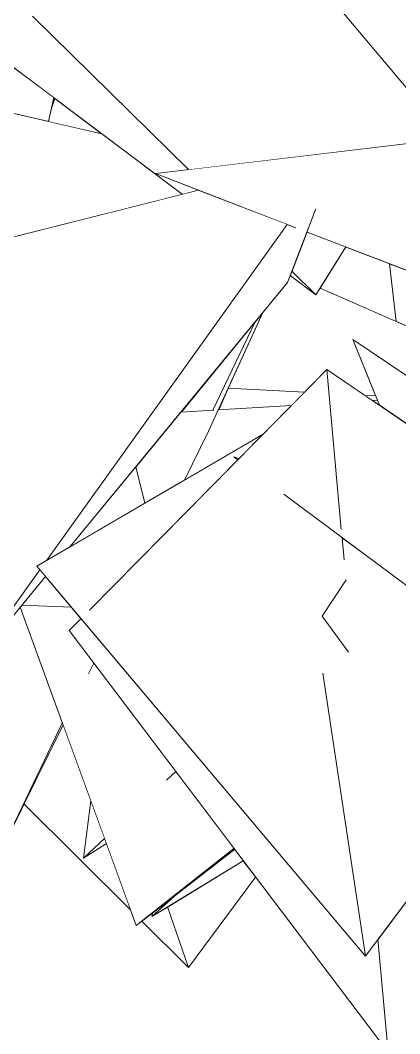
# Model space of a CAD drawing. Header units: millimetres. Extents: x -9413 to 8527, y -300 to 11224.
# Drawn here: x -5577 to -5366, y 4962 to 5527 of the extents above; entities that cross this region are included whole.
import ezdxf

# ---------------------------------------------------------------- set-up
doc = ezdxf.new("R2010")
doc.units = ezdxf.units.MM
doc.header["$MEASUREMENT"] = 0
doc.linetypes.add('Wipeout_Contour', pattern=[1000, 0, -1000])
doc.layers.add('Interior - Furniture', color=7, linetype='Continuous')
doc.layers.add('Interior - Furniture _Pen_No__4', color=7, linetype='Continuous', lineweight=20, true_color=0x029e21)

# ---------------------------------------------------------------- blocks, each defined once
blk = doc.blocks.new('Section Elem_40_6')
at = {"color": 254, "linetype": 'Wipeout_Contour', "lineweight": 0, "ltscale": 68981.614428}
blk.add_wipeout([(-5178.39, 5638.13), (-5452.66, 5720.35), (-5338.55, 5494.6), (-5337.96, 5494.98), (-5338.39, 5494.28), (-5322.71, 5463.26), (-5304.58, 5465.43), (-5298.88, 5460.2), (-5269.49, 5462.87)], dxfattribs=at).dxf.layer = 'Interior - Furniture'
at = {"color": 254, "linetype": 'Wipeout_Contour', "lineweight": 0, "ltscale": 31273.777636}
blk.add_wipeout([(-5581.06, 5500.95), (-5591.3, 5477.64), (-5561.74, 5470.84), (-5558.73, 5484.14)], dxfattribs=at).dxf.layer = 'Interior - Furniture'
at = {"color": 254, "linetype": 'Wipeout_Contour', "lineweight": 0, "ltscale": 30564.057781}
blk.add_wipeout([(-5426.06, 5387.35), (-5412.65, 5374.16), (-5396.09, 5400.94), (-5417.62, 5409.23)], dxfattribs=at).dxf.layer = 'Interior - Furniture'
at = {"color": 254, "linetype": 'Wipeout_Contour', "lineweight": 0, "ltscale": 38042.502821}
blk.add_wipeout([(-5461.53, 5322.22), (-5467.08, 5310.04), (-5446.9, 5311.26), (-5426.3, 5312.52), (-5418.97, 5319.95)], dxfattribs=at).dxf.layer = 'Interior - Furniture'
at = {"color": 254, "linetype": 'Wipeout_Contour', "lineweight": 0, "ltscale": 30258.549105}
blk.add_wipeout([(-5385.36, 5318.15), (-5381.1, 5315.26), (-5378.37, 5315.43), (-5379.35, 5317.83)], dxfattribs=at).dxf.layer = 'Interior - Furniture'
at = {"color": 254, "linetype": 'Wipeout_Contour', "lineweight": 0, "ltscale": 22881.959707}
blk.add_wipeout([(-5566.47, 5220.9), (-5607.72, 5163.25), (-5563.34, 5217.18)], dxfattribs=at).dxf.layer = 'Interior - Furniture'
at = {"color": 254, "linetype": 'Wipeout_Contour', "lineweight": 0, "ltscale": 51434.791678}
blk.add_wipeout([(-5330.34, 5078.73), (-5378.13, 5014.85), (-5372.5, 4951.9), (-5192.62, 5186.95), (-5230.23, 5212.55), (-5314.64, 5099.72), (-5308.49, 5045.25)], dxfattribs=at).dxf.layer = 'Interior - Furniture'
at = {"color": 254, "linetype": 'Wipeout_Contour', "lineweight": 0, "ltscale": 45107.759624}
blk.add_wipeout([(-5553.52, 5134.45), (-5575.36, 5090.33), (-5516, 5031.32), (-5529.43, 5068.25), (-5542.15, 5060.12), (-5538.11, 5092.1)], dxfattribs=at).dxf.layer = 'Interior - Furniture'
at = {"color": 254, "linetype": 'Wipeout_Contour', "lineweight": 0, "ltscale": 29737.684296}
blk.add_wipeout([(-5453.23, 5058.67), (-5495.34, 5032.85), (-5483.63, 4999.14), (-5446.31, 5049.52)], dxfattribs=at).dxf.layer = 'Interior - Furniture'
at = {"color": 254, "linetype": 'Wipeout_Contour', "lineweight": 0, "ltscale": 54017.126038}
blk.add_wipeout([(-5452.66, 5720.35), (-5487.18, 5638.13), (-5338.58, 5461.36), (-5322.71, 5463.26), (-5338.39, 5494.28), (-5338.48, 5494.14), (-5338.55, 5494.6)], dxfattribs=at).dxf.layer = 'Interior - Furniture'
at = {"color": 254, "linetype": 'Wipeout_Contour', "lineweight": 0, "ltscale": 22918.916172}
blk.add_wipeout([(-5426.98, 5384.95), (-5412.65, 5374.16), (-5426.06, 5387.35)], dxfattribs=at).dxf.layer = 'Interior - Furniture'
at = {"color": 254, "linetype": 'Wipeout_Contour', "lineweight": 0, "ltscale": 37239.636271}
blk.add_wipeout([(-5503.79, 5029.5), (-5509.63, 5024.99), (-5483.63, 4999.14), (-5495.34, 5032.85), (-5504.03, 5027.52)], dxfattribs=at).dxf.layer = 'Interior - Furniture'
at = {"color": 254, "linetype": 'Wipeout_Contour', "lineweight": 0, "ltscale": 31186.120187}
blk.add_wipeout([(-5531.96, 5463.98), (-5666.21, 5494.89), (-5631.26, 5393.85), (-5487.18, 5430.27)], dxfattribs=at).dxf.layer = 'Interior - Furniture'
at = {"color": 254, "linetype": 'Wipeout_Contour', "lineweight": 0, "ltscale": 30459.753954}
blk.add_wipeout([(-5396.09, 5400.94), (-5410.28, 5377.99), (-5368.02, 5359.41), (-5371.76, 5391.57)], dxfattribs=at).dxf.layer = 'Interior - Furniture'
at = {"color": 254, "linetype": 'Wipeout_Contour', "lineweight": 0, "ltscale": 37205.499363}
blk.add_wipeout([(-5543.57, 5193.69), (-5550.21, 5186.95), (-5372.5, 4951.9), (-5378.13, 5014.85), (-5385.14, 5005.48)], dxfattribs=at).dxf.layer = 'Interior - Furniture'
at = {"layer": 'Interior - Furniture _Pen_No__4', "linetype": 'Continuous'}
blk.add_line((-5378.13, 5014.85), (-5372.5, 4951.9), dxfattribs=at)
at = {"color": 254, "linetype": 'Wipeout_Contour', "lineweight": 0, "ltscale": 38628.004984}
blk.add_wipeout([(-5408.6, 5544.65), (-5570.69, 5529.6), (-5483.66, 5444), (-5360.35, 5458.75), (-5350.2, 5475.18)], dxfattribs=at).dxf.layer = 'Interior - Furniture'
at = {"color": 254, "linetype": 'Wipeout_Contour', "lineweight": 0, "ltscale": 75471.008816}
blk.add_wipeout([(-5347.01, 5382.04), (-5371.76, 5391.57), (-5368.02, 5359.41), (-5281.39, 5321.32), (-5261.38, 5322.53), (-5274.76, 5342.77), (-5279.25, 5336.91), (-5313.91, 5369.29), (-5330.45, 5375.66), (-5337.18, 5364.52)], dxfattribs=at).dxf.layer = 'Interior - Furniture'
at = {"color": 254, "linetype": 'Wipeout_Contour', "lineweight": 0, "ltscale": 22351.040058}
blk.add_wipeout([(-5458.36, 5065.46), (-5512.8, 5022.53), (-5457.98, 5064.95)], dxfattribs=at).dxf.layer = 'Interior - Furniture'
at = {"color": 254, "linetype": 'Wipeout_Contour', "lineweight": 0, "ltscale": 46674.906669}
blk.add_wipeout([(-5652.36, 5554.63), (-5487.18, 5430.27), (-5478.16, 5432.54), (-5502.15, 5441.78), (-5483.66, 5444), (-5570.69, 5529.6)], dxfattribs=at).dxf.layer = 'Interior - Furniture'
at = {"color": 254, "linetype": 'Wipeout_Contour', "lineweight": 0, "ltscale": 31189.077033}
blk.add_wipeout([(-5561.74, 5470.84), (-5531.96, 5463.98), (-5558.14, 5483.69), (-5560.35, 5476.99)], dxfattribs=at).dxf.layer = 'Interior - Furniture'
at = {"color": 254, "linetype": 'Wipeout_Contour', "lineweight": 0, "ltscale": 45696.217693}
blk.add_wipeout([(-5502.15, 5441.78), (-5423.89, 5411.64), (-5412.66, 5422.1), (-5417.62, 5409.23), (-5116.74, 5293.36), (-5304.58, 5465.43)], dxfattribs=at).dxf.layer = 'Interior - Furniture'
at = {"layer": 'Interior - Furniture _Pen_No__4', "linetype": 'Continuous'}
for p, q in [((-5338.58, 5461.36), (-5487.18, 5638.13)), ((-5304.58, 5465.43), (-5502.15, 5441.78))]:
    blk.add_line(p, q, dxfattribs=at)
at = {"color": 254, "linetype": 'Wipeout_Contour', "lineweight": 0, "ltscale": 23421.8713}
blk.add_wipeout([(-5558.73, 5484.14), (-5560.35, 5476.99), (-5558.14, 5483.69)], dxfattribs=at).dxf.layer = 'Interior - Furniture'
at = {"color": 254, "linetype": 'Wipeout_Contour', "lineweight": 0, "ltscale": 59908.293894}
blk.add_wipeout([(-5276.28, 5243.91), (-5406.52, 5332.56), (-5398.55, 5243.35), (-5383.65, 5231.64), (-5313.54, 5258.39), (-5293.77, 5250.7), (-5293.71, 5250.74), (-5293.61, 5250.64)], dxfattribs=at).dxf.layer = 'Interior - Furniture'
at = {"layer": 'Interior - Furniture _Pen_No__4', "linetype": 'Continuous'}
for p, q in [((-5570.69, 5529.6), (-5483.66, 5444)), ((-5531.96, 5463.98), (-5666.21, 5494.89)), ((-5561.74, 5470.84), (-5558.73, 5484.14)), ((-5560.35, 5476.99), (-5558.14, 5483.69))]:
    blk.add_line(p, q, dxfattribs=at)
at = {"color": 254, "linetype": 'Wipeout_Contour', "lineweight": 0, "ltscale": 22543.215517}
blk.add_wipeout([(-5398.14, 5238.78), (-5397.04, 5226.53), (-5386.91, 5230.4)], dxfattribs=at).dxf.layer = 'Interior - Furniture'
at = {"color": 254, "linetype": 'Wipeout_Contour', "lineweight": 0, "ltscale": 75286.674475}
blk.add_wipeout([(-5406.52, 5332.56), (-5538.82, 5198.5), (-5408.8, 5163.16), (-5404.17, 5188.1), (-5409.2, 5194.99), (-5400.42, 5208.34), (-5397.04, 5226.53), (-5398.14, 5238.78), (-5430.61, 5263), (-5398.55, 5243.35)], dxfattribs=at).dxf.layer = 'Interior - Furniture'
at = {"color": 254, "linetype": 'Wipeout_Contour', "lineweight": 0, "ltscale": 45895.379225}
blk.add_wipeout([(-5428.68, 5413.49), (-5562.68, 5226.2), (-5549.68, 5233.78), (-5428.49, 5381.04), (-5412.66, 5422.1), (-5423.89, 5411.64)], dxfattribs=at).dxf.layer = 'Interior - Furniture'
at = {"color": 254, "linetype": 'Wipeout_Contour', "lineweight": 0, "ltscale": 53728.69083}
blk.add_wipeout([(-5681.93, 5381.04), (-5607.72, 5163.25), (-5566.47, 5220.9), (-5568.22, 5222.97), (-5562.68, 5226.2), (-5428.68, 5413.49), (-5478.16, 5432.54)], dxfattribs=at).dxf.layer = 'Interior - Furniture'
at = {"layer": 'Interior - Furniture _Pen_No__4', "linetype": 'Continuous'}
for p, q in [((-5487.18, 5430.27), (-5652.36, 5554.63)), ((-5502.15, 5441.78), (-5423.89, 5411.64)), ((-5681.93, 5381.04), (-5478.16, 5432.54))]:
    blk.add_line(p, q, dxfattribs=at)
at = {"color": 254, "linetype": 'Wipeout_Contour', "lineweight": 0, "ltscale": 22785.457453}
blk.add_wipeout([(-5458.46, 5283.78), (-5456.27, 5282.15), (-5455.56, 5282.87)], dxfattribs=at).dxf.layer = 'Interior - Furniture'
at = {"color": 254, "linetype": 'Wipeout_Contour', "lineweight": 0, "ltscale": 22875.874589}
blk.add_wipeout([(-5549.68, 5233.78), (-5507.98, 5258.08), (-5513.05, 5278.28)], dxfattribs=at).dxf.layer = 'Interior - Furniture'
at = {"color": 254, "linetype": 'Wipeout_Contour', "lineweight": 0, "ltscale": 30056.88673}
blk.add_wipeout([(-5398.55, 5243.35), (-5430.61, 5263), (-5349.15, 5202.23), (-5383.65, 5231.64)], dxfattribs=at).dxf.layer = 'Interior - Furniture'
at = {"color": 254, "linetype": 'Wipeout_Contour', "lineweight": 0, "ltscale": 98172.593502}
blk.add_wipeout([(-5576.56, 5201.11), (-5577.4, 5200.09), (-5512.8, 5022.53), (-5458.36, 5065.46), (-5489.56, 5106.73), (-5495.97, 5103.55), (-5490.82, 5108.39), (-5536.5, 5168.82), (-5539.47, 5162.82), (-5536.63, 5168.98), (-5550.21, 5186.95), (-5543.57, 5193.69), (-5548.95, 5200.08)], dxfattribs=at).dxf.layer = 'Interior - Furniture'
at = {"color": 254, "linetype": 'Wipeout_Contour', "lineweight": 0, "ltscale": 53361.816501}
blk.add_wipeout([(-5469.48, 5309.89), (-5488.38, 5269.51), (-5485.96, 5270.92), (-5472.51, 5298.1), (-5442.54, 5363.97), (-5446.45, 5359.22), (-5470.19, 5309.85)], dxfattribs=at).dxf.layer = 'Interior - Furniture'
at = {"color": 254, "linetype": 'Wipeout_Contour', "lineweight": 0, "ltscale": 22721.747454}
blk.add_wipeout([(-5539.47, 5162.82), (-5536.5, 5168.82), (-5536.63, 5168.98)], dxfattribs=at).dxf.layer = 'Interior - Furniture'
at = {"color": 254, "linetype": 'Wipeout_Contour', "lineweight": 0, "ltscale": 22669.734345}
blk.add_wipeout([(-5588.83, 5063.12), (-5553.52, 5134.45), (-5553.95, 5135.65)], dxfattribs=at).dxf.layer = 'Interior - Furniture'
at = {"color": 254, "linetype": 'Wipeout_Contour', "lineweight": 0, "ltscale": 22497.709588}
blk.add_wipeout([(-5495.97, 5103.55), (-5489.56, 5106.73), (-5490.82, 5108.39)], dxfattribs=at).dxf.layer = 'Interior - Furniture'
at = {"color": 254, "linetype": 'Wipeout_Contour', "lineweight": 0, "ltscale": 22509.417434}
blk.add_wipeout([(-5542.15, 5060.12), (-5529.43, 5068.25), (-5530.47, 5071.1)], dxfattribs=at).dxf.layer = 'Interior - Furniture'
at = {"color": 254, "linetype": 'Wipeout_Contour', "lineweight": 0, "ltscale": 29791.813634}
blk.add_wipeout([(-5489.8, 5040.33), (-5504.03, 5027.52), (-5453.23, 5058.67), (-5457.98, 5064.95)], dxfattribs=at).dxf.layer = 'Interior - Furniture'
at = {"color": 254, "linetype": 'Wipeout_Contour', "lineweight": 0, "ltscale": 22899.601422}
blk.add_wipeout([(-5487.96, 5308.77), (-5470.19, 5309.85), (-5446.45, 5359.22)], dxfattribs=at).dxf.layer = 'Interior - Furniture'
at = {"color": 254, "linetype": 'Wipeout_Contour', "lineweight": 0, "ltscale": 45879.885551}
blk.add_wipeout([(-5657.38, 5308.99), (-5679.88, 5298.1), (-5588.83, 5063.12), (-5553.95, 5135.65), (-5577.4, 5200.09), (-5607.72, 5163.25)], dxfattribs=at).dxf.layer = 'Interior - Furniture'
at = {"color": 254, "linetype": 'Wipeout_Contour', "lineweight": 0, "ltscale": 30047.242981}
blk.add_wipeout([(-5538.11, 5092.1), (-5542.15, 5060.12), (-5530.47, 5071.1), (-5535.2, 5084.1)], dxfattribs=at).dxf.layer = 'Interior - Furniture'
at = {"color": 254, "linetype": 'Wipeout_Contour', "lineweight": 0, "ltscale": 22362.385469}
blk.add_wipeout([(-5504.03, 5027.52), (-5489.8, 5040.33), (-5503.79, 5029.5)], dxfattribs=at).dxf.layer = 'Interior - Furniture'
at = {"color": 254, "linetype": 'Wipeout_Contour', "lineweight": 0, "ltscale": 22856.893706}
blk.add_wipeout([(-5576.56, 5201.11), (-5548.95, 5200.08), (-5563.34, 5217.18)], dxfattribs=at).dxf.layer = 'Interior - Furniture'
at = {"color": 254, "linetype": 'Wipeout_Contour', "lineweight": 0, "ltscale": 60441.398462}
blk.add_wipeout([(-5442.16, 5296.45), (-5568.22, 5222.97), (-5385.14, 5005.48), (-5408.8, 5163.16), (-5538.82, 5198.5), (-5456.27, 5282.15), (-5458.46, 5283.78), (-5455.56, 5282.87)], dxfattribs=at).dxf.layer = 'Interior - Furniture'
at = {"layer": 'Interior - Furniture _Pen_No__4', "linetype": 'Continuous'}
for p, q in [((-5398.14, 5238.78), (-5397.04, 5226.45)), ((-5385.14, 5005.48), (-5222.43, 5222.97)), ((-5566.47, 5220.9), (-5607.72, 5163.25)), ((-5607.72, 5163.25), (-5563.34, 5217.18)), ((-5512.8, 5022.53), (-5577.4, 5200.09)), ((-5576.56, 5201.11), (-5548.95, 5200.08)), ((-5550.21, 5186.95), (-5543.57, 5193.69)), ((-5539.48, 5162.8), (-5536.5, 5168.82)), ((-5408.81, 5163.23), (-5385.14, 5005.48)), ((-5553.95, 5135.65), (-5588.83, 5063.12)), ((-5588.83, 5063.12), (-5553.52, 5134.45)), ((-5495.99, 5103.54), (-5490.82, 5108.39)), ((-5542.15, 5060.12), (-5538.11, 5092.1)), ((-5516, 5031.32), (-5575.36, 5090.33)), ((-5542.15, 5060.12), (-5530.47, 5071.1)), ((-5529.43, 5068.25), (-5542.15, 5060.12)), ((-5458.36, 5065.46), (-5512.8, 5022.53)), ((-5512.8, 5022.53), (-5457.98, 5064.95)), ((-5453.23, 5058.67), (-5504.03, 5027.52)), ((-5483.63, 4999.14), (-5446.31, 5049.52)), ((-5504.03, 5027.52), (-5489.8, 5040.33)), ((-5495.34, 5032.85), (-5483.63, 4999.14)), ((-5483.63, 4999.14), (-5509.63, 5024.99)), ((-5504.03, 5027.52), (-5503.79, 5029.5))]:
    blk.add_line(p, q, dxfattribs=at)
at = {"color": 254, "linetype": 'Wipeout_Contour', "lineweight": 0, "ltscale": 52643.129281}
blk.add_wipeout([(-5392.14, 5349.2), (-5377.22, 5312.62), (-5345.87, 5291.27), (-5337.88, 5303.42), (-5321.85, 5274.93), (-5307.09, 5264.88), (-5289.79, 5280.48)], dxfattribs=at).dxf.layer = 'Interior - Furniture'
at = {"color": 254, "linetype": 'Wipeout_Contour', "lineweight": 0, "ltscale": 38114.178024}
blk.add_wipeout([(-5513.05, 5278.28), (-5507.98, 5258.08), (-5488.38, 5269.51), (-5469.48, 5309.89), (-5487.96, 5308.77)], dxfattribs=at).dxf.layer = 'Interior - Furniture'
at = {"color": 254, "linetype": 'Wipeout_Contour', "lineweight": 0, "ltscale": 22479.707776}
blk.add_wipeout([(-5409.2, 5194.99), (-5394.52, 5174.89), (-5395.89, 5215.23)], dxfattribs=at).dxf.layer = 'Interior - Furniture'
at = {"layer": 'Interior - Furniture _Pen_No__4', "linetype": 'Continuous'}
for p, q in [((-5507.98, 5258.08), (-5513.05, 5278.28)), ((-5349.1, 5202.2), (-5430.64, 5263.03)), ((-5385.14, 5005.48), (-5568.22, 5222.97)), ((-5409.2, 5194.99), (-5395.87, 5215.25)), ((-5394.5, 5174.86), (-5409.2, 5194.99)), ((-5372.5, 4951.9), (-5550.21, 5186.95))]:
    blk.add_line(p, q, dxfattribs=at)
at = {"color": 254, "linetype": 'Wipeout_Contour', "lineweight": 0, "ltscale": 38034.42202}
blk.add_wipeout([(-5472.51, 5298.1), (-5485.96, 5270.92), (-5442.16, 5296.45), (-5426.3, 5312.52), (-5467.08, 5310.04)], dxfattribs=at).dxf.layer = 'Interior - Furniture'
at = {"color": 254, "linetype": 'Wipeout_Contour', "lineweight": 0, "ltscale": 22684.856044}
blk.add_wipeout([(-5381.1, 5315.26), (-5377.22, 5312.62), (-5378.37, 5315.43)], dxfattribs=at).dxf.layer = 'Interior - Furniture'
at = {"layer": 'Interior - Furniture _Pen_No__4', "linetype": 'Continuous'}
for p, q in [((-5467.08, 5310.04), (-5426.3, 5312.52)), ((-5487.96, 5308.77), (-5469.48, 5309.89)), ((-5568.22, 5222.97), (-5442.16, 5296.45)), ((-5485.96, 5270.92), (-5472.51, 5298.1)), ((-5456.27, 5282.15), (-5458.46, 5283.78)), ((-5458.46, 5283.78), (-5455.56, 5282.87))]:
    blk.add_line(p, q, dxfattribs=at)
at = {"color": 254, "linetype": 'Wipeout_Contour', "lineweight": 0, "ltscale": 128853.02599}
blk.add_wipeout([(-5442.54, 5363.97), (-5461.53, 5322.22), (-5418.97, 5319.95), (-5406.52, 5332.56), (-5385.36, 5318.15), (-5379.35, 5317.83), (-5392.14, 5349.2), (-5344.87, 5317.46), (-5327.97, 5318.49), (-5323.81, 5324.81), (-5313.52, 5319.37), (-5307.21, 5319.75), (-5281.39, 5321.32), (-5410.28, 5377.99), (-5412.65, 5374.16), (-5426.98, 5384.95), (-5428.49, 5381.04)], dxfattribs=at).dxf.layer = 'Interior - Furniture'
at = {"layer": 'Interior - Furniture _Pen_No__4', "linetype": 'Continuous'}
for p, q in [((-5428.49, 5381.04), (-5412.66, 5422.1)), ((-5428.68, 5413.49), (-5562.68, 5226.2)), ((-5417.62, 5409.23), (-5116.74, 5293.36)), ((-5412.65, 5374.16), (-5396.09, 5400.94)), ((-5371.76, 5391.57), (-5368.02, 5359.41)), ((-5426.06, 5387.35), (-5412.65, 5374.16)), ((-5549.68, 5233.78), (-5428.49, 5381.04)), ((-5412.65, 5374.16), (-5426.98, 5384.95)), ((-5281.39, 5321.32), (-5410.28, 5377.99)), ((-5472.51, 5298.1), (-5442.54, 5363.97)), ((-5446.45, 5359.22), (-5470.19, 5309.85)), ((-5289.79, 5280.48), (-5392.14, 5349.2)), ((-5392.14, 5349.2), (-5377.22, 5312.62)), ((-5538.87, 5198.45), (-5406.52, 5332.56)), ((-5276.28, 5243.91), (-5406.52, 5332.56)), ((-5406.52, 5332.56), (-5398.55, 5243.34)), ((-5418.97, 5319.95), (-5461.53, 5322.22)), ((-5379.35, 5317.83), (-5385.36, 5318.15)), ((-5381.1, 5315.26), (-5378.37, 5315.43))]:
    blk.add_line(p, q, dxfattribs=at)

msp = doc.modelspace()

# ---------------------------------------------------------------- block references
at = {"layer": 'Interior - Furniture'}
msp.add_blockref('Section Elem_40_6', (0, 0), dxfattribs=at)

doc.saveas('drawing.dxf')
